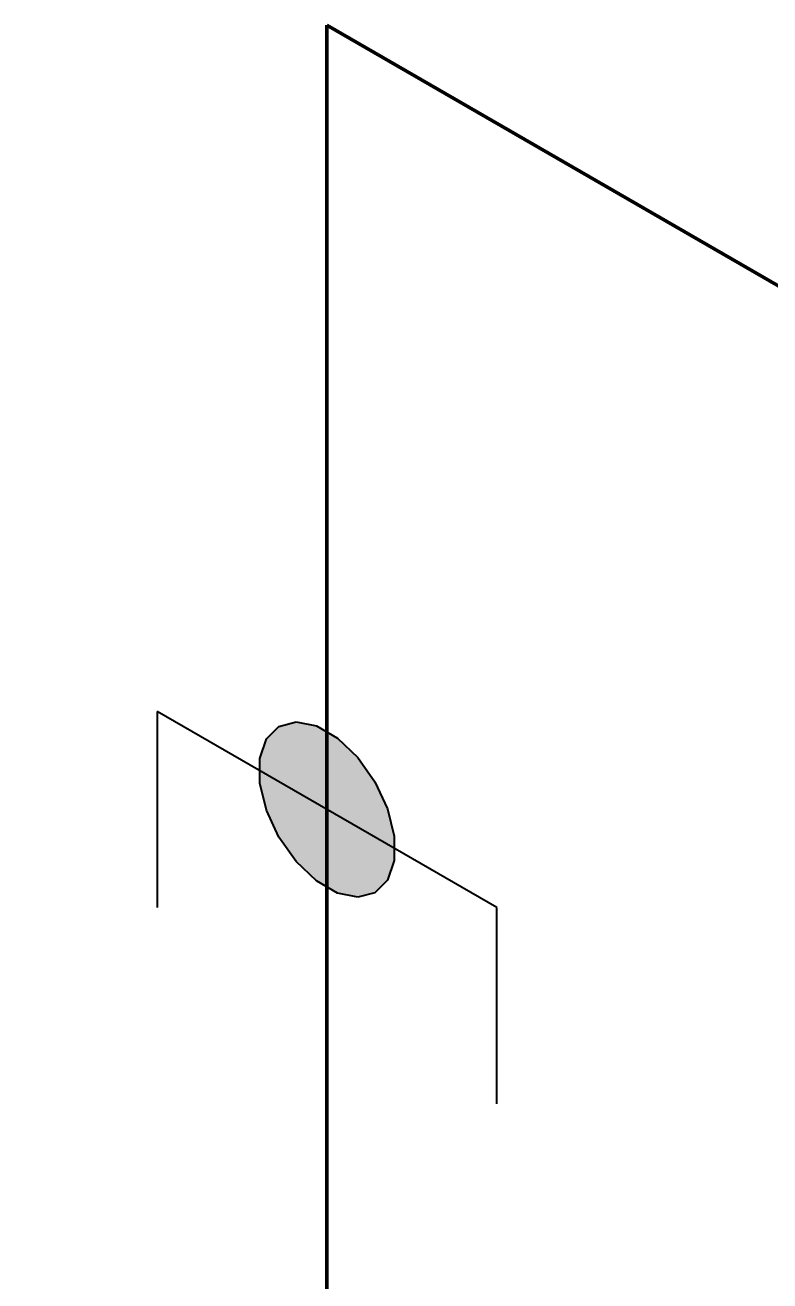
# Model space of a CAD drawing. Header units: millimetres. Extents: x 0 to 594, y 0 to 420.
# Drawn here: x 258.56 to 264.38, y 308.26 to 318.07 of the extents above; entities that cross this region are included whole.
import ezdxf

# ---------------------------------------------------------------- set-up
doc = ezdxf.new("R2010")
doc.units = ezdxf.units.MM
doc.header["$LTSCALE"] = 0.25
doc.layers.add('용접', color=1, linetype='Continuous')
doc.layers.add('치수', color=1, linetype='Continuous')
doc.layers.add('파이프 작은 보어', color=30, linetype='Continuous', lineweight=50)
doc.styles.add('AdskIsoMetric', font='arial.ttf', dxfattribs={"width": 0.8, "height": 2.5})
doc.styles.add('AdskIsoMetric-30', font='arial.ttf', dxfattribs={"width": 0.8, "height": 2.5})
doc.styles.add('AdskIsoMetric30', font='arial.ttf', dxfattribs={"width": 0.8, "oblique": 30, "height": 2.5})
doc.dimstyles.new('AdskIsoMetric', dxfattribs={"dimtxt": 2.5, "dimasz": 2.5, "dimexe": 1, "dimexo": 2, "dimgap": 0.8, "dimtad": 1, "dimdec": 0, "dimrnd": 1, "dimzin": 0, "dimdsep": 46, "dimtxsty": 'AdskIsoMetric', "dimcen": 0, "dimclrt": 7, "dimadec": 0, "dimazin": 0, "dimtfac": 1, "dimtdec": 0, "dimtmove": 1, "dimatfit": 3, "dimfxl": 0, "dimfrac": 2, "dimtolj": 1, "dimtzin": 0, "dimarcsym": 0})

# ---------------------------------------------------------------- blocks, each defined once
blk = doc.blocks.new('*D88')
at = {"layer": 'Defpoints', "color": 0}
for p in [(240.6677, 312.0857), (240.6677, 297.0857), (260.9184, 285.394)]:
    blk.add_point(p, dxfattribs=at)
at = {"layer": '치수', "color": 0, "lineweight": -2}
for p, q in [((240.6677, 299.3951), (240.6677, 313.2404)), ((258.7533, 301.644), (242.8328, 310.8357))]:
    blk.add_line(p, q, dxfattribs=at)
at = {"layer": '치수', "color": 0}
for points in [[(243.0411, 311.1965), (242.6244, 310.4748), (240.6677, 312.0857)], [(258.9616, 302.0048), (258.545, 301.2831), (260.9184, 300.394)]]:
    blk.add_solid(points, dxfattribs=at)
at = {"layer": '치수', "color": 7, "insert": (250.793, 308.8567), "char_height": 2.5, "attachment_point": 5, "rotation": 330, "style": 'AdskIsoMetric-30'}
blk.add_mtext('\\A1;499', dxfattribs=at)
blk = doc.blocks.new('*D89')
at = {"layer": 'Defpoints', "color": 0}
for p in [(260.9184, 318.0665), (247.928, 292.894), (260.9184, 285.394)]:
    blk.add_point(p, dxfattribs=at)
at = {"layer": '치수', "color": 0, "lineweight": -2}
for p, q in [((258.9184, 319.2212), (246.928, 326.1438)), ((247.928, 323.0665), (247.928, 295.394))]:
    blk.add_line(p, q, dxfattribs=at)
at = {"layer": '치수', "color": 0}
for points in [[(247.5113, 323.0665), (248.3446, 323.0665), (247.928, 325.5665)], [(247.5113, 295.394), (248.3446, 295.394), (247.928, 292.894)]]:
    blk.add_solid(points, dxfattribs=at)
at = {"layer": '치수', "color": 7, "insert": (245.6617, 312.5707), "char_height": 2.5, "attachment_point": 5, "rotation": 90, "style": 'AdskIsoMetric30'}
blk.add_mtext('\\A1;2057', dxfattribs=at)
blk = doc.blocks.new('*D90')
at = {"layer": 'Defpoints', "color": 0}
for p in [(260.9184, 333.0665), (260.9184, 318.0665), (314.1267, 287.3466)]:
    blk.add_point(p, dxfattribs=at)
at = {"layer": '치수', "color": 0, "lineweight": -2}
for p, q in [((260.9184, 320.3759), (260.9184, 334.2212)), ((311.9617, 303.5966), (263.0834, 331.8165)), ((314.1267, 289.656), (314.1267, 303.5013))]:
    blk.add_line(p, q, dxfattribs=at)
at = {"layer": '치수', "color": 0}
for points in [[(263.2917, 332.1773), (262.8751, 331.4556), (260.9184, 333.0665)], [(312.17, 303.9574), (311.7533, 303.2358), (314.1267, 302.3466)]]:
    blk.add_solid(points, dxfattribs=at)
at = {"layer": '치수', "color": 7, "insert": (292.5382, 317.4286), "char_height": 2.5, "attachment_point": 5, "rotation": 330, "style": 'AdskIsoMetric-30'}
blk.add_mtext('\\A1;861', dxfattribs=at)
blk = doc.blocks.new('엘보우-20-Iso2DSkew90')
at = {"color": 0, "linetype": 'ByBlock', "lineweight": -2, "extrusion": (-0.707107, -0.408248, 0.57735)}
for p, q in [((0, -0.0001), (0, -6.1237)), ((0, -0.0001), (0, -0.0001)), ((5.3033, -3.0619), (0.0001, 0))]:
    blk.add_line(p, q, dxfattribs=at)
blk = doc.blocks.new('SocketWeld-2-IsoLeft')
blk.add_hatch(color=256).paths.add_polyline_path([(0.04045, 0.01697), (0.0406, 0.0168), (0.04074, 0.01664), (0.04089, 0.01648), (0.04103, 0.01631), (0.04118, 0.01615), (0.04132, 0.01598), (0.04147, 0.01582), (0.04161, 0.01565), (0.04176, 0.01549), (0.0419, 0.01533), (0.04205, 0.01516), (0.04219, 0.015), (0.04234, 0.01483), (0.04248, 0.01467), (0.04262, 0.0145), (0.04277, 0.01434), (0.04291, 0.01418), (0.04306, 0.01401), (0.0432, 0.01385), (0.04335, 0.01368), (0.04349, 0.01352), (0.04364, 0.01335), (0.04378, 0.01319), (0.04393, 0.01303), (0.04407, 0.01286), (0.04422, 0.0127), (0.04436, 0.01253), (0.04451, 0.01237), (0.04465, 0.01221), (0.0448, 0.01204), (0.04494, 0.01188), (0.04509, 0.01171), (0.04523, 0.01155), (0.04538, 0.01138), (0.04552, 0.01122), (0.04567, 0.01106), (0.04581, 0.01089), (0.04596, 0.01073), (0.0461, 0.01056), (0.04625, 0.0104), (0.04639, 0.01023), (0.04654, 0.01007), (0.04668, 0.00991), (0.04683, 0.00974), (0.04697, 0.00958), (0.04712, 0.00941), (0.04726, 0.00925), (0.04741, 0.00908), (0.04755, 0.00892), (0.04755, 0.00892), (0.0476, 0.00874), (0.04765, 0.00856), (0.0477, 0.00837), (0.04775, 0.00819), (0.0478, 0.00801), (0.04785, 0.00783), (0.0479, 0.00765), (0.04795, 0.00746), (0.048, 0.00728), (0.04805, 0.0071), (0.0481, 0.00692), (0.04815, 0.00674), (0.0482, 0.00655), (0.04825, 0.00637), (0.0483, 0.00619), (0.04835, 0.00601), (0.0484, 0.00583), (0.04845, 0.00564), (0.0485, 0.00546), (0.04855, 0.00528), (0.0486, 0.0051), (0.04865, 0.00492), (0.0487, 0.00473), (0.04875, 0.00455), (0.0488, 0.00437), (0.04885, 0.00419), (0.0489, 0.00401), (0.04895, 0.00382), (0.049, 0.00364), (0.04905, 0.00346), (0.0491, 0.00328), (0.04915, 0.00309), (0.0492, 0.00291), (0.04925, 0.00273), (0.0493, 0.00255), (0.04935, 0.00237), (0.0494, 0.00218), (0.04945, 0.002), (0.0495, 0.00182), (0.04955, 0.00164), (0.0496, 0.00146), (0.04965, 0.00127), (0.0497, 0.00109), (0.04975, 0.00091), (0.0498, 0.00073), (0.04985, 0.00055), (0.0499, 0.00036), (0.04995, 0.00018), (0.05, 0), (0.05, 0), (0.04995, -0.00018), (0.0499, -0.00036), (0.04985, -0.00055), (0.0498, -0.00073), (0.04975, -0.00091), (0.0497, -0.00109), (0.04965, -0.00127), (0.0496, -0.00146), (0.04955, -0.00164), (0.0495, -0.00182), (0.04945, -0.002), (0.0494, -0.00218), (0.04935, -0.00237), (0.0493, -0.00255), (0.04925, -0.00273), (0.0492, -0.00291), (0.04915, -0.00309), (0.0491, -0.00328), (0.04905, -0.00346), (0.049, -0.00364), (0.04895, -0.00382), (0.0489, -0.00401), (0.04885, -0.00419), (0.0488, -0.00437), (0.04875, -0.00455), (0.0487, -0.00473), (0.04865, -0.00492), (0.0486, -0.0051), (0.04855, -0.00528), (0.0485, -0.00546), (0.04845, -0.00564), (0.0484, -0.00583), (0.04835, -0.00601), (0.0483, -0.00619), (0.04825, -0.00637), (0.0482, -0.00655), (0.04815, -0.00674), (0.0481, -0.00692), (0.04805, -0.0071), (0.048, -0.00728), (0.04795, -0.00746), (0.0479, -0.00765), (0.04785, -0.00783), (0.0478, -0.00801), (0.04775, -0.00819), (0.0477, -0.00837), (0.04765, -0.00856), (0.0476, -0.00874), (0.04755, -0.00892), (0.04755, -0.00892), (0.04741, -0.00908), (0.04726, -0.00925), (0.04712, -0.00941), (0.04697, -0.00958), (0.04683, -0.00974), (0.04668, -0.00991), (0.04654, -0.01007), (0.04639, -0.01023), (0.04625, -0.0104), (0.0461, -0.01056), (0.04596, -0.01073), (0.04581, -0.01089), (0.04567, -0.01106), (0.04552, -0.01122), (0.04538, -0.01138), (0.04523, -0.01155), (0.04509, -0.01171), (0.04494, -0.01188), (0.0448, -0.01204), (0.04465, -0.01221), (0.04451, -0.01237), (0.04436, -0.01253), (0.04422, -0.0127), (0.04407, -0.01286), (0.04393, -0.01303), (0.04378, -0.01319), (0.04364, -0.01335), (0.04349, -0.01352), (0.04335, -0.01368), (0.0432, -0.01385), (0.04306, -0.01401), (0.04291, -0.01418), (0.04277, -0.01434), (0.04262, -0.0145), (0.04248, -0.01467), (0.04234, -0.01483), (0.04219, -0.015), (0.04205, -0.01516), (0.0419, -0.01533), (0.04176, -0.01549), (0.04161, -0.01565), (0.04147, -0.01582), (0.04132, -0.01598), (0.04118, -0.01615), (0.04103, -0.01631), (0.04089, -0.01648), (0.04074, -0.01664), (0.0406, -0.0168), (0.04045, -0.01697), (0.04045, -0.01697), (0.04023, -0.0171), (0.04, -0.01723), (0.03977, -0.01736), (0.03955, -0.01749), (0.03932, -0.01762), (0.0391, -0.01775), (0.03887, -0.01788), (0.03864, -0.01801), (0.03842, -0.01814), (0.03819, -0.01827), (0.03797, -0.0184), (0.03774, -0.01853), (0.03752, -0.01866), (0.03729, -0.01879), (0.03706, -0.01892), (0.03684, -0.01905), (0.03661, -0.01918), (0.03639, -0.01931), (0.03616, -0.01944), (0.03594, -0.01957), (0.03571, -0.0197), (0.03548, -0.01984), (0.03526, -0.01997), (0.03503, -0.0201), (0.03481, -0.02023), (0.03458, -0.02036), (0.03436, -0.02049), (0.03413, -0.02062), (0.0339, -0.02075), (0.03368, -0.02088), (0.03345, -0.02101), (0.03323, -0.02114), (0.033, -0.02127), (0.03278, -0.0214), (0.03255, -0.02153), (0.03232, -0.02166), (0.0321, -0.02179), (0.03187, -0.02192), (0.03165, -0.02205), (0.03142, -0.02218), (0.0312, -0.02231), (0.03097, -0.02244), (0.03074, -0.02257), (0.03052, -0.0227), (0.03029, -0.02283), (0.03007, -0.02296), (0.02984, -0.02309), (0.02962, -0.02322), (0.02939, -0.02335), (0.02939, -0.02335), (0.0291, -0.02344), (0.02882, -0.02352), (0.02854, -0.02361), (0.02825, -0.02369), (0.02797, -0.02377), (0.02768, -0.02386), (0.0274, -0.02394), (0.02711, -0.02402), (0.02683, -0.02411), (0.02654, -0.02419), (0.02626, -0.02427), (0.02598, -0.02436), (0.02569, -0.02444), (0.02541, -0.02453), (0.02512, -0.02461), (0.02484, -0.02469), (0.02455, -0.02478), (0.02427, -0.02486), (0.02398, -0.02494), (0.0237, -0.02503), (0.02342, -0.02511), (0.02313, -0.0252), (0.02285, -0.02528), (0.02256, -0.02536), (0.02228, -0.02545), (0.02199, -0.02553), (0.02171, -0.02561), (0.02142, -0.0257), (0.02114, -0.02578), (0.02086, -0.02586), (0.02057, -0.02595), (0.02029, -0.02603), (0.02, -0.02612), (0.01972, -0.0262), (0.01943, -0.02628), (0.01915, -0.02637), (0.01886, -0.02645), (0.01858, -0.02653), (0.0183, -0.02662), (0.01801, -0.0267), (0.01773, -0.02679), (0.01744, -0.02687), (0.01716, -0.02695), (0.01687, -0.02704), (0.01659, -0.02712), (0.0163, -0.0272), (0.01602, -0.02729), (0.01574, -0.02737), (0.01545, -0.02745), (0.01545, -0.02745), (0.01514, -0.02748), (0.01482, -0.02751), (0.0145, -0.02754), (0.01419, -0.02757), (0.01387, -0.0276), (0.01356, -0.02763), (0.01324, -0.02766), (0.01293, -0.02769), (0.01261, -0.02771), (0.0123, -0.02774), (0.01198, -0.02777), (0.01167, -0.0278), (0.01135, -0.02783), (0.01104, -0.02786), (0.01072, -0.02789), (0.01041, -0.02792), (0.01009, -0.02794), (0.00978, -0.02797), (0.00946, -0.028), (0.00914, -0.02803), (0.00883, -0.02806), (0.00851, -0.02809), (0.0082, -0.02812), (0.00788, -0.02815), (0.00757, -0.02818), (0.00725, -0.0282), (0.00694, -0.02823), (0.00662, -0.02826), (0.00631, -0.02829), (0.00599, -0.02832), (0.00568, -0.02835), (0.00536, -0.02838), (0.00505, -0.02841), (0.00473, -0.02844), (0.00441, -0.02846), (0.0041, -0.02849), (0.00378, -0.02852), (0.00347, -0.02855), (0.00315, -0.02858), (0.00284, -0.02861), (0.00252, -0.02864), (0.00221, -0.02867), (0.00189, -0.02869), (0.00158, -0.02872), (0.00126, -0.02875), (0.00095, -0.02878), (0.00063, -0.02881), (0.00032, -0.02884), (0, -0.02887), (0, -0.02887), (-0.00032, -0.02884), (-0.00063, -0.02881), (-0.00095, -0.02878), (-0.00126, -0.02875), (-0.00158, -0.02872), (-0.00189, -0.02869), (-0.00221, -0.02867), (-0.00252, -0.02864), (-0.00284, -0.02861), (-0.00315, -0.02858), (-0.00347, -0.02855), (-0.00378, -0.02852), (-0.0041, -0.02849), (-0.00441, -0.02846), (-0.00473, -0.02844), (-0.00505, -0.02841), (-0.00536, -0.02838), (-0.00568, -0.02835), (-0.00599, -0.02832), (-0.00631, -0.02829), (-0.00662, -0.02826), (-0.00694, -0.02823), (-0.00725, -0.0282), (-0.00757, -0.02818), (-0.00788, -0.02815), (-0.0082, -0.02812), (-0.00851, -0.02809), (-0.00883, -0.02806), (-0.00914, -0.02803), (-0.00946, -0.028), (-0.00978, -0.02797), (-0.01009, -0.02794), (-0.01041, -0.02792), (-0.01072, -0.02789), (-0.01104, -0.02786), (-0.01135, -0.02783), (-0.01167, -0.0278), (-0.01198, -0.02777), (-0.0123, -0.02774), (-0.01261, -0.02771), (-0.01293, -0.02769), (-0.01324, -0.02766), (-0.01356, -0.02763), (-0.01387, -0.0276), (-0.01419, -0.02757), (-0.0145, -0.02754), (-0.01482, -0.02751), (-0.01514, -0.02748), (-0.01545, -0.02745), (-0.01545, -0.02745), (-0.01574, -0.02737), (-0.01602, -0.02729), (-0.0163, -0.0272), (-0.01659, -0.02712), (-0.01687, -0.02704), (-0.01716, -0.02695), (-0.01744, -0.02687), (-0.01773, -0.02679), (-0.01801, -0.0267), (-0.0183, -0.02662), (-0.01858, -0.02653), (-0.01886, -0.02645), (-0.01915, -0.02637), (-0.01943, -0.02628), (-0.01972, -0.0262), (-0.02, -0.02612), (-0.02029, -0.02603), (-0.02057, -0.02595), (-0.02086, -0.02586), (-0.02114, -0.02578), (-0.02142, -0.0257), (-0.02171, -0.02561), (-0.02199, -0.02553), (-0.02228, -0.02545), (-0.02256, -0.02536), (-0.02285, -0.02528), (-0.02313, -0.0252), (-0.02342, -0.02511), (-0.0237, -0.02503), (-0.02398, -0.02494), (-0.02427, -0.02486), (-0.02455, -0.02478), (-0.02484, -0.02469), (-0.02512, -0.02461), (-0.02541, -0.02453), (-0.02569, -0.02444), (-0.02598, -0.02436), (-0.02626, -0.02427), (-0.02654, -0.02419), (-0.02683, -0.02411), (-0.02711, -0.02402), (-0.0274, -0.02394), (-0.02768, -0.02386), (-0.02797, -0.02377), (-0.02825, -0.02369), (-0.02854, -0.02361), (-0.02882, -0.02352), (-0.0291, -0.02344), (-0.02939, -0.02335), (-0.02939, -0.02335), (-0.02962, -0.02322), (-0.02984, -0.02309), (-0.03007, -0.02296), (-0.03029, -0.02283), (-0.03052, -0.0227), (-0.03074, -0.02257), (-0.03097, -0.02244), (-0.0312, -0.02231), (-0.03142, -0.02218), (-0.03165, -0.02205), (-0.03187, -0.02192), (-0.0321, -0.02179), (-0.03232, -0.02166), (-0.03255, -0.02153), (-0.03278, -0.0214), (-0.033, -0.02127), (-0.03323, -0.02114), (-0.03345, -0.02101), (-0.03368, -0.02088), (-0.0339, -0.02075), (-0.03413, -0.02062), (-0.03436, -0.02049), (-0.03458, -0.02036), (-0.03481, -0.02023), (-0.03503, -0.0201), (-0.03526, -0.01997), (-0.03548, -0.01984), (-0.03571, -0.0197), (-0.03594, -0.01957), (-0.03616, -0.01944), (-0.03639, -0.01931), (-0.03661, -0.01918), (-0.03684, -0.01905), (-0.03706, -0.01892), (-0.03729, -0.01879), (-0.03752, -0.01866), (-0.03774, -0.01853), (-0.03797, -0.0184), (-0.03819, -0.01827), (-0.03842, -0.01814), (-0.03864, -0.01801), (-0.03887, -0.01788), (-0.0391, -0.01775), (-0.03932, -0.01762), (-0.03955, -0.01749), (-0.03977, -0.01736), (-0.04, -0.01723), (-0.04023, -0.0171), (-0.04045, -0.01697), (-0.04045, -0.01697), (-0.0406, -0.0168), (-0.04074, -0.01664), (-0.04089, -0.01648), (-0.04103, -0.01631), (-0.04118, -0.01615), (-0.04132, -0.01598), (-0.04147, -0.01582), (-0.04161, -0.01565), (-0.04176, -0.01549), (-0.0419, -0.01533), (-0.04205, -0.01516), (-0.04219, -0.015), (-0.04234, -0.01483), (-0.04248, -0.01467), (-0.04262, -0.0145), (-0.04277, -0.01434), (-0.04291, -0.01418), (-0.04306, -0.01401), (-0.0432, -0.01385), (-0.04335, -0.01368), (-0.04349, -0.01352), (-0.04364, -0.01335), (-0.04378, -0.01319), (-0.04393, -0.01303), (-0.04407, -0.01286), (-0.04422, -0.0127), (-0.04436, -0.01253), (-0.04451, -0.01237), (-0.04465, -0.01221), (-0.0448, -0.01204), (-0.04494, -0.01188), (-0.04509, -0.01171), (-0.04523, -0.01155), (-0.04538, -0.01138), (-0.04552, -0.01122), (-0.04567, -0.01106), (-0.04581, -0.01089), (-0.04596, -0.01073), (-0.0461, -0.01056), (-0.04625, -0.0104), (-0.04639, -0.01023), (-0.04654, -0.01007), (-0.04668, -0.00991), (-0.04683, -0.00974), (-0.04697, -0.00958), (-0.04712, -0.00941), (-0.04726, -0.00925), (-0.04741, -0.00908), (-0.04755, -0.00892), (-0.04755, -0.00892), (-0.0476, -0.00874), (-0.04765, -0.00856), (-0.0477, -0.00837), (-0.04775, -0.00819), (-0.0478, -0.00801), (-0.04785, -0.00783), (-0.0479, -0.00765), (-0.04795, -0.00746), (-0.048, -0.00728), (-0.04805, -0.0071), (-0.0481, -0.00692), (-0.04815, -0.00674), (-0.0482, -0.00655), (-0.04825, -0.00637), (-0.0483, -0.00619), (-0.04835, -0.00601), (-0.0484, -0.00583), (-0.04845, -0.00564), (-0.0485, -0.00546), (-0.04855, -0.00528), (-0.0486, -0.0051), (-0.04865, -0.00492), (-0.0487, -0.00473), (-0.04875, -0.00455), (-0.0488, -0.00437), (-0.04885, -0.00419), (-0.0489, -0.00401), (-0.04895, -0.00382), (-0.049, -0.00364), (-0.04905, -0.00346), (-0.0491, -0.00328), (-0.04915, -0.00309), (-0.0492, -0.00291), (-0.04925, -0.00273), (-0.0493, -0.00255), (-0.04935, -0.00237), (-0.0494, -0.00218), (-0.04945, -0.002), (-0.0495, -0.00182), (-0.04955, -0.00164), (-0.0496, -0.00146), (-0.04965, -0.00127), (-0.0497, -0.00109), (-0.04975, -0.00091), (-0.0498, -0.00073), (-0.04985, -0.00055), (-0.0499, -0.00036), (-0.04995, -0.00018), (-0.05, 0), (-0.05, 0), (-0.04995, 0.00018), (-0.0499, 0.00036), (-0.04985, 0.00055), (-0.0498, 0.00073), (-0.04975, 0.00091), (-0.0497, 0.00109), (-0.04965, 0.00127), (-0.0496, 0.00146), (-0.04955, 0.00164), (-0.0495, 0.00182), (-0.04945, 0.002), (-0.0494, 0.00218), (-0.04935, 0.00237), (-0.0493, 0.00255), (-0.04925, 0.00273), (-0.0492, 0.00291), (-0.04915, 0.00309), (-0.0491, 0.00328), (-0.04905, 0.00346), (-0.049, 0.00364), (-0.04895, 0.00382), (-0.0489, 0.00401), (-0.04885, 0.00419), (-0.0488, 0.00437), (-0.04875, 0.00455), (-0.0487, 0.00473), (-0.04865, 0.00492), (-0.0486, 0.0051), (-0.04855, 0.00528), (-0.0485, 0.00546), (-0.04845, 0.00564), (-0.0484, 0.00583), (-0.04835, 0.00601), (-0.0483, 0.00619), (-0.04825, 0.00637), (-0.0482, 0.00655), (-0.04815, 0.00674), (-0.0481, 0.00692), (-0.04805, 0.0071), (-0.048, 0.00728), (-0.04795, 0.00746), (-0.0479, 0.00765), (-0.04785, 0.00783), (-0.0478, 0.00801), (-0.04775, 0.00819), (-0.0477, 0.00837), (-0.04765, 0.00856), (-0.0476, 0.00874), (-0.04755, 0.00892), (-0.04755, 0.00892), (-0.04741, 0.00908), (-0.04726, 0.00925), (-0.04712, 0.00941), (-0.04697, 0.00958), (-0.04683, 0.00974), (-0.04668, 0.00991), (-0.04654, 0.01007), (-0.04639, 0.01023), (-0.04625, 0.0104), (-0.0461, 0.01056), (-0.04596, 0.01073), (-0.04581, 0.01089), (-0.04567, 0.01106), (-0.04552, 0.01122), (-0.04538, 0.01138), (-0.04523, 0.01155), (-0.04509, 0.01171), (-0.04494, 0.01188), (-0.0448, 0.01204), (-0.04465, 0.01221), (-0.04451, 0.01237), (-0.04436, 0.01253), (-0.04422, 0.0127), (-0.04407, 0.01286), (-0.04393, 0.01303), (-0.04378, 0.01319), (-0.04364, 0.01335), (-0.04349, 0.01352), (-0.04335, 0.01368), (-0.0432, 0.01385), (-0.04306, 0.01401), (-0.04291, 0.01418), (-0.04277, 0.01434), (-0.04262, 0.0145), (-0.04248, 0.01467), (-0.04234, 0.01483), (-0.04219, 0.015), (-0.04205, 0.01516), (-0.0419, 0.01533), (-0.04176, 0.01549), (-0.04161, 0.01565), (-0.04147, 0.01582), (-0.04132, 0.01598), (-0.04118, 0.01615), (-0.04103, 0.01631), (-0.04089, 0.01648), (-0.04074, 0.01664), (-0.0406, 0.0168), (-0.04045, 0.01697), (-0.04045, 0.01697), (-0.04023, 0.0171), (-0.04, 0.01723), (-0.03977, 0.01736), (-0.03955, 0.01749), (-0.03932, 0.01762), (-0.0391, 0.01775), (-0.03887, 0.01788), (-0.03864, 0.01801), (-0.03842, 0.01814), (-0.03819, 0.01827), (-0.03797, 0.0184), (-0.03774, 0.01853), (-0.03752, 0.01866), (-0.03729, 0.01879), (-0.03706, 0.01892), (-0.03684, 0.01905), (-0.03661, 0.01918), (-0.03639, 0.01931), (-0.03616, 0.01944), (-0.03594, 0.01957), (-0.03571, 0.0197), (-0.03548, 0.01984), (-0.03526, 0.01997), (-0.03503, 0.0201), (-0.03481, 0.02023), (-0.03458, 0.02036), (-0.03436, 0.02049), (-0.03413, 0.02062), (-0.0339, 0.02075), (-0.03368, 0.02088), (-0.03345, 0.02101), (-0.03323, 0.02114), (-0.033, 0.02127), (-0.03278, 0.0214), (-0.03255, 0.02153), (-0.03232, 0.02166), (-0.0321, 0.02179), (-0.03187, 0.02192), (-0.03165, 0.02205), (-0.03142, 0.02218), (-0.0312, 0.02231), (-0.03097, 0.02244), (-0.03074, 0.02257), (-0.03052, 0.0227), (-0.03029, 0.02283), (-0.03007, 0.02296), (-0.02984, 0.02309), (-0.02962, 0.02322), (-0.02939, 0.02335), (-0.02939, 0.02335), (-0.0291, 0.02344), (-0.02882, 0.02352), (-0.02854, 0.02361), (-0.02825, 0.02369), (-0.02797, 0.02377), (-0.02768, 0.02386), (-0.0274, 0.02394), (-0.02711, 0.02402), (-0.02683, 0.02411), (-0.02654, 0.02419), (-0.02626, 0.02427), (-0.02598, 0.02436), (-0.02569, 0.02444), (-0.02541, 0.02453), (-0.02512, 0.02461), (-0.02484, 0.02469), (-0.02455, 0.02478), (-0.02427, 0.02486), (-0.02398, 0.02494), (-0.0237, 0.02503), (-0.02342, 0.02511), (-0.02313, 0.0252), (-0.02285, 0.02528), (-0.02256, 0.02536), (-0.02228, 0.02545), (-0.02199, 0.02553), (-0.02171, 0.02561), (-0.02142, 0.0257), (-0.02114, 0.02578), (-0.02086, 0.02586), (-0.02057, 0.02595), (-0.02029, 0.02603), (-0.02, 0.02612), (-0.01972, 0.0262), (-0.01943, 0.02628), (-0.01915, 0.02637), (-0.01886, 0.02645), (-0.01858, 0.02653), (-0.0183, 0.02662), (-0.01801, 0.0267), (-0.01773, 0.02679), (-0.01744, 0.02687), (-0.01716, 0.02695), (-0.01687, 0.02704), (-0.01659, 0.02712), (-0.0163, 0.0272), (-0.01602, 0.02729), (-0.01574, 0.02737), (-0.01545, 0.02745), (-0.01545, 0.02745), (-0.01514, 0.02748), (-0.01482, 0.02751), (-0.0145, 0.02754), (-0.01419, 0.02757), (-0.01387, 0.0276), (-0.01356, 0.02763), (-0.01324, 0.02766), (-0.01293, 0.02769), (-0.01261, 0.02771), (-0.0123, 0.02774), (-0.01198, 0.02777), (-0.01167, 0.0278), (-0.01135, 0.02783), (-0.01104, 0.02786), (-0.01072, 0.02789), (-0.01041, 0.02792), (-0.01009, 0.02794), (-0.00978, 0.02797), (-0.00946, 0.028), (-0.00914, 0.02803), (-0.00883, 0.02806), (-0.00851, 0.02809), (-0.0082, 0.02812), (-0.00788, 0.02815), (-0.00757, 0.02818), (-0.00725, 0.0282), (-0.00694, 0.02823), (-0.00662, 0.02826), (-0.00631, 0.02829), (-0.00599, 0.02832), (-0.00568, 0.02835), (-0.00536, 0.02838), (-0.00505, 0.02841), (-0.00473, 0.02844), (-0.00441, 0.02846), (-0.0041, 0.02849), (-0.00378, 0.02852), (-0.00347, 0.02855), (-0.00315, 0.02858), (-0.00284, 0.02861), (-0.00252, 0.02864), (-0.00221, 0.02867), (-0.00189, 0.02869), (-0.00158, 0.02872), (-0.00126, 0.02875), (-0.00095, 0.02878), (-0.00063, 0.02881), (-0.00032, 0.02884), (0, 0.02887), (0, 0.02887), (0.00032, 0.02884), (0.00063, 0.02881), (0.00095, 0.02878), (0.00126, 0.02875), (0.00158, 0.02872), (0.00189, 0.02869), (0.00221, 0.02867), (0.00252, 0.02864), (0.00284, 0.02861), (0.00315, 0.02858), (0.00347, 0.02855), (0.00378, 0.02852), (0.0041, 0.02849), (0.00441, 0.02846), (0.00473, 0.02844), (0.00505, 0.02841), (0.00536, 0.02838), (0.00568, 0.02835), (0.00599, 0.02832), (0.00631, 0.02829), (0.00662, 0.02826), (0.00694, 0.02823), (0.00725, 0.0282), (0.00757, 0.02818), (0.00788, 0.02815), (0.0082, 0.02812), (0.00851, 0.02809), (0.00883, 0.02806), (0.00914, 0.02803), (0.00946, 0.028), (0.00978, 0.02797), (0.01009, 0.02794), (0.01041, 0.02792), (0.01072, 0.02789), (0.01104, 0.02786), (0.01135, 0.02783), (0.01167, 0.0278), (0.01198, 0.02777), (0.0123, 0.02774), (0.01261, 0.02771), (0.01293, 0.02769), (0.01324, 0.02766), (0.01356, 0.02763), (0.01387, 0.0276), (0.01419, 0.02757), (0.0145, 0.02754), (0.01482, 0.02751), (0.01514, 0.02748), (0.01545, 0.02745), (0.01545, 0.02745), (0.01574, 0.02737), (0.01602, 0.02729), (0.0163, 0.0272), (0.01659, 0.02712), (0.01687, 0.02704), (0.01716, 0.02695), (0.01744, 0.02687), (0.01773, 0.02679), (0.01801, 0.0267), (0.0183, 0.02662), (0.01858, 0.02653), (0.01886, 0.02645), (0.01915, 0.02637), (0.01943, 0.02628), (0.01972, 0.0262), (0.02, 0.02612), (0.02029, 0.02603), (0.02057, 0.02595), (0.02086, 0.02586), (0.02114, 0.02578), (0.02142, 0.0257), (0.02171, 0.02561), (0.02199, 0.02553), (0.02228, 0.02545), (0.02256, 0.02536), (0.02285, 0.02528), (0.02313, 0.0252), (0.02342, 0.02511), (0.0237, 0.02503), (0.02398, 0.02494), (0.02427, 0.02486), (0.02455, 0.02478), (0.02484, 0.02469), (0.02512, 0.02461), (0.02541, 0.02453), (0.02569, 0.02444), (0.02598, 0.02436), (0.02626, 0.02427), (0.02654, 0.02419), (0.02683, 0.02411), (0.02711, 0.02402), (0.0274, 0.02394), (0.02768, 0.02386), (0.02797, 0.02377), (0.02825, 0.02369), (0.02854, 0.02361), (0.02882, 0.02352), (0.0291, 0.02344), (0.02939, 0.02335), (0.02939, 0.02335), (0.02962, 0.02322), (0.02984, 0.02309), (0.03007, 0.02296), (0.03029, 0.02283), (0.03052, 0.0227), (0.03074, 0.02257), (0.03097, 0.02244), (0.0312, 0.02231), (0.03142, 0.02218), (0.03165, 0.02205), (0.03187, 0.02192), (0.0321, 0.02179), (0.03232, 0.02166), (0.03255, 0.02153), (0.03278, 0.0214), (0.033, 0.02127), (0.03323, 0.02114), (0.03345, 0.02101), (0.03368, 0.02088), (0.0339, 0.02075), (0.03413, 0.02062), (0.03436, 0.02049), (0.03458, 0.02036), (0.03481, 0.02023), (0.03503, 0.0201), (0.03526, 0.01997), (0.03548, 0.01984), (0.03571, 0.0197), (0.03594, 0.01957), (0.03616, 0.01944), (0.03639, 0.01931), (0.03661, 0.01918), (0.03684, 0.01905), (0.03706, 0.01892), (0.03729, 0.01879), (0.03752, 0.01866), (0.03774, 0.01853), (0.03797, 0.0184), (0.03819, 0.01827), (0.03842, 0.01814), (0.03864, 0.01801), (0.03887, 0.01788), (0.0391, 0.01775), (0.03932, 0.01762), (0.03955, 0.01749), (0.03977, 0.01736), (0.04, 0.01723), (0.04023, 0.0171)], flags=0)
at = {"color": 0, "linetype": 'ByBlock', "lineweight": -2, "extrusion": (0, -0.816497, -0.57735)}
for p, q in [((0.08839, 0.05103), (0, 0.10206)), ((-0.08839, -0.05103), (0.08839, 0.05103)), ((-0.02939, 0.02335), (-0.01545, 0.02745)), ((-0.01545, 0.02745), (0, 0.02887)), ((0, 0.02887), (0.01545, 0.02745)), ((0.01545, 0.02745), (0.02939, 0.02335)), ((-0.04045, 0.01697), (-0.02939, 0.02335)), ((0.02939, 0.02335), (0.04045, 0.01697)), ((-0.04755, 0.00892), (-0.04045, 0.01697)), ((0.04045, 0.01697), (0.04755, 0.00892)), ((-0.05, 0), (-0.04755, 0.00892)), ((0.04755, 0.00892), (0.05, 0)), ((-0.17678, 0), (-0.08839, -0.05103)), ((-0.04755, -0.00892), (-0.05, 0)), ((0.05, 0), (0.04755, -0.00892)), ((-0.04045, -0.01697), (-0.04755, -0.00892)), ((0.04755, -0.00892), (0.04045, -0.01697)), ((-0.02939, -0.02335), (-0.04045, -0.01697)), ((0.04045, -0.01697), (0.02939, -0.02335)), ((-0.01545, -0.02745), (-0.02939, -0.02335)), ((0.02939, -0.02335), (0.01545, -0.02745)), ((0, -0.02887), (-0.01545, -0.02745)), ((0.01545, -0.02745), (0, -0.02887))]:
    blk.add_line(p, q, dxfattribs=at)

msp = doc.modelspace()

# ---------------------------------------------------------------- linework, layer by layer
at = {"layer": '파이프 작은 보어'}
msp.add_lwpolyline([(260.9184, 311.9427), (260.9184, 291.5177)], dxfattribs=at)

# ---------------------------------------------------------------- block references
at = {"layer": '용접', "xscale": 15, "yscale": 15, "zscale": 15, "rotation": 120.0000000058916}
msp.add_blockref('SocketWeld-2-IsoLeft', (260.9184, 311.9427), dxfattribs=at)
at = {"layer": '파이프 작은 보어'}
msp.add_blockref('엘보우-20-Iso2DSkew90', (260.9184, 318.0665), dxfattribs=at)

# ---------------------------------------------------------------- dimensions: what is measured, and where the dimension line sits
at = {"layer": '치수'}
for base, p1, p2, angle, text, override, picture, middle in [((260.9184, 333.0665), (314.1267, 287.3466), (260.9184, 318.0665), 150, '861', {"dimtad": 0, "dimlfac": 11.786632, "dimtxsty": 'AdskIsoMetric-30', "dimse1": 0, "dimse2": 0, "dimsd1": 0, "dimsd2": 0, "dimtmove": 1}, '*D90', (292.5382, 317.4286)), ((247.928, 292.894), (260.9184, 318.0665), (260.9184, 285.394), 270, '2057', {"dimtad": 0, "dimlfac": 62.968203, "dimtxsty": 'AdskIsoMetric30', "dimse1": 0, "dimse2": 1, "dimsd1": 0, "dimsd2": 0, "dimtmove": 1}, '*D89', (245.6617, 312.5707)), ((240.6677, 312.0857), (260.9184, 285.394), (240.6677, 297.0857), 150, '499', {"dimtad": 0, "dimlfac": 21.327967, "dimtxsty": 'AdskIsoMetric-30', "dimse1": 1, "dimse2": 0, "dimsd1": 0, "dimsd2": 0, "dimtmove": 1}, '*D88', (250.793, 308.8567))]:
    dim = msp.add_linear_dim(base=base, p1=p1, p2=p2, angle=angle, text=text, dimstyle='AdskIsoMetric', override=override, dxfattribs=at)
    dim.commit()
    dim.dimension.update_dxf_attribs({"geometry": picture, "text_midpoint": middle, "dimtype": 160})

doc.saveas('drawing.dxf')
